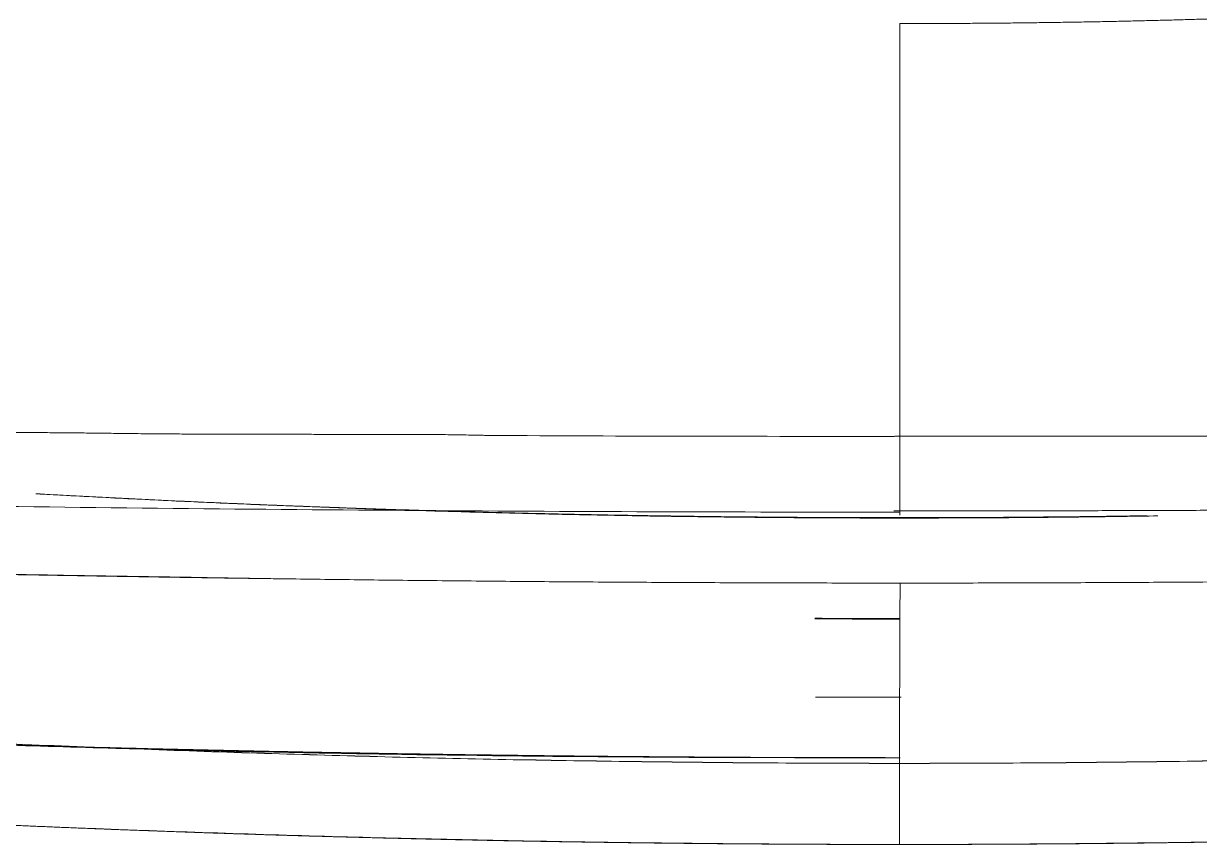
# Model space of a CAD drawing. Extents: x 12185 to 15344, y -91 to 2224.
# Drawn here: x 14142.55 to 14149.68, y 1099.07 to 1104.04 of the extents above; entities that cross this region are included whole.
import ezdxf

# ---------------------------------------------------------------- set-up
doc = ezdxf.new("R2010")
doc.units = 0
doc.header["$LTSCALE"] = 10
doc.header["$MEASUREMENT"] = 0
doc.layers.add('1', color=7, linetype='CONTINUOUS')

msp = doc.modelspace()

# ---------------------------------------------------------------- linework, layer by layer
at = {"layer": '1', "color": 7, "linetype": 'Continuous', "lineweight": 13}
for points, knots in [([(14147.861, 1104.0442), (14147.8996, 1104.0442), (14147.9762, 1104.0442), (14148.0905, 1104.0445), (14148.2032, 1104.0449), (14148.3145, 1104.0455), (14148.4242, 1104.0464), (14148.5325, 1104.0474), (14148.6393, 1104.0486), (14148.7446, 1104.05), (14148.8484, 1104.0515), (14148.9506, 1104.0532), (14149.0514, 1104.055), (14149.1508, 1104.057), (14149.2486, 1104.0591), (14149.3449, 1104.0613), (14149.4397, 1104.0637), (14149.533, 1104.0661), (14149.6249, 1104.0687), (14149.7152, 1104.0713), (14149.804, 1104.074), (14149.8914, 1104.0769), (14149.9772, 1104.0797), (14150.0616, 1104.0827), (14150.1445, 1104.0857), (14150.2258, 1104.0888), (14150.3057, 1104.0919), (14150.3841, 1104.0951), (14150.4609, 1104.0983), (14150.5363, 1104.1016), (14150.6102, 1104.1048), (14150.6826, 1104.1081), (14150.7535, 1104.1114), (14150.8229, 1104.1147), (14150.8908, 1104.1181), (14150.9573, 1104.1214), (14151.0222, 1104.1247), (14151.0856, 1104.128), (14151.1476, 1104.1313), (14151.208, 1104.1345), (14151.267, 1104.1378), (14151.3244, 1104.141), (14151.3804, 1104.1441), (14151.4349, 1104.1473), (14151.4878, 1104.1504), (14151.5393, 1104.1534), (14151.5893, 1104.1564), (14151.7763, 1104.1677), (14152.1096, 1104.1893), (14152.5985, 1104.2245), (14153.1141, 1104.2658), (14153.6484, 1104.3131), (14154.1657, 1104.3635), (14154.6303, 1104.4128), (14155.0143, 1104.4563), (14155.3179, 1104.4925), (14155.5412, 1104.52), (14155.6634, 1104.5356), (14155.7111, 1104.5417)], [0, 0, 0, 0, 0.014703, 0.029216, 0.04354, 0.057674, 0.07162, 0.085375, 0.098942, 0.112318, 0.125506, 0.138504, 0.151312, 0.163931, 0.176361, 0.188601, 0.200652, 0.212513, 0.224184, 0.235666, 0.246959, 0.258062, 0.268975, 0.279699, 0.290233, 0.300578, 0.310733, 0.320698, 0.330474, 0.340061, 0.349458, 0.358665, 0.367682, 0.376511, 0.385149, 0.393598, 0.401857, 0.409927, 0.417807, 0.425498, 0.432999, 0.44031, 0.447432, 0.454364, 0.461107, 0.46766, 0.474023, 0.480197, 0.539039, 0.601317, 0.667031, 0.73618, 0.80578, 0.865128, 0.914223, 0.953067, 0.981659, 1, 1, 1, 1]), ([(14147.8612, 1101.5431), (14147.8585, 1101.5431), (14147.852, 1101.5431), (14147.8417, 1101.5427), (14147.8315, 1101.5424), (14147.825, 1101.5424), (14147.8222, 1101.5423)], [0, 0, 0, 0, 0.209185, 0.499895, 0.790698, 1, 1, 1, 1]), ([(14147.8612, 1101.4321), (14147.8612, 1101.4254), (14147.8612, 1101.3826), (14147.8612, 1101.3083), (14147.8613, 1101.2228), (14147.8614, 1101.1584), (14147.8615, 1101.1086), (14147.8617, 1101.0735), (14147.8618, 1101.0609), (14147.8619, 1101.0704), (14147.862, 1101.0815), (14147.862, 1101.0832)], [0, 0, 0, 0, 0.024891, 0.160901, 0.296911, 0.432921, 0.568931, 0.704941, 0.840951, 0.97696, 1, 1, 1, 1])]:
    msp.add_open_spline(points, degree=3, knots=knots, dxfattribs=at)
for points in [[(14147.861, 1104.0442), (14147.8611, 1103.1836), (14147.8611, 1102.3499), (14147.8612, 1101.5431)], [(14147.8612, 1101.432), (14147.8612, 1101.4683), (14147.8612, 1101.5056), (14147.8612, 1101.5431)]]:
    msp.add_open_spline(points, degree=3, dxfattribs=at)
at = {"layer": '1', "color": 7, "linetype": 'Continuous', "lineweight": 18}
for points, knots in [([(14144.1722, 1101.5557), (14144.1355, 1101.5556), (14144.0617, 1101.5553), (14143.9504, 1101.5552), (14143.8379, 1101.5552), (14143.7243, 1101.5555), (14143.6096, 1101.5559), (14143.4937, 1101.5566), (14143.3766, 1101.5575), (14143.2584, 1101.5585), (14143.1391, 1101.5598), (14143.0196, 1101.5614), (14142.9004, 1101.5629), (14142.7819, 1101.564), (14142.6634, 1101.5649), (14142.5449, 1101.5655), (14142.4264, 1101.5658), (14142.3079, 1101.5659), (14142.1895, 1101.5656), (14142.0711, 1101.5651), (14141.9527, 1101.5643), (14141.8738, 1101.5636), (14141.8343, 1101.5632)], [0, 0, 0, 0, 0.047091, 0.094677, 0.142757, 0.191332, 0.240401, 0.289965, 0.340024, 0.390578, 0.441627, 0.493171, 0.543882, 0.594586, 0.645283, 0.695974, 0.746658, 0.797337, 0.84801, 0.898678, 0.949341, 1, 1, 1, 1]), ([(14144.3614, 1101.5541), (14144.3484, 1101.5542), (14144.3169, 1101.5544), (14144.2669, 1101.5549), (14144.2168, 1101.5554), (14144.1853, 1101.5557), (14144.1722, 1101.5557)], [0, 0, 0, 0, 0.205481, 0.499856, 0.792962, 1, 1, 1, 1]), ([(14145.3729, 1101.5476), (14145.37, 1101.5477), (14145.36, 1101.5479), (14145.339, 1101.5484), (14145.3106, 1101.5491), (14145.2785, 1101.5498), (14145.2155, 1101.5512), (14145.1233, 1101.5526), (14144.9971, 1101.5536), (14144.8812, 1101.5539), (14144.7521, 1101.5539), (14144.6202, 1101.5538), (14144.4829, 1101.5537), (14144.3984, 1101.554), (14144.3614, 1101.5541)], [0, 0, 0, 0, 0.008803, 0.029567, 0.062292, 0.09316, 0.124617, 0.249336, 0.366337, 0.499092, 0.592879, 0.74931, 0.890266, 1, 1, 1, 1]), ([(14153.8883, 1101.5633), (14153.8689, 1101.5631), (14153.8265, 1101.5626), (14153.7575, 1101.5622), (14153.6779, 1101.5619), (14153.5875, 1101.5616), (14153.4865, 1101.5614), (14153.3748, 1101.5614), (14153.2524, 1101.5614), (14153.1034, 1101.5617), (14152.9313, 1101.562), (14152.74, 1101.5619), (14152.5491, 1101.5615), (14152.291, 1101.5606), (14151.9273, 1101.5583), (14151.4201, 1101.5545), (14150.9484, 1101.5507), (14150.5479, 1101.5479), (14150.2542, 1101.5462), (14149.9535, 1101.5449), (14149.6458, 1101.5439), (14149.2698, 1101.5432), (14148.8585, 1101.5429), (14148.4447, 1101.5429), (14148.1224, 1101.5431), (14147.9381, 1101.5431), (14147.8612, 1101.5432)], [0, 0, 0, 0, 0.009679, 0.021131, 0.034357, 0.049356, 0.066129, 0.084676, 0.104996, 0.12709, 0.158922, 0.190678, 0.22236, 0.253968, 0.319225, 0.403388, 0.506457, 0.554009, 0.602723, 0.6526, 0.703637, 0.755836, 0.83966, 0.908293, 0.961738, 1, 1, 1, 1]), ([(14142.6237, 1101.1943), (14142.6322, 1101.1939), (14142.6672, 1101.1919), (14142.7286, 1101.1885), (14142.8081, 1101.1842), (14142.8876, 1101.18), (14142.9671, 1101.1758), (14143.0466, 1101.1717), (14143.1262, 1101.1677), (14143.2058, 1101.1637), (14143.2855, 1101.1598), (14143.3651, 1101.156), (14143.4449, 1101.1522), (14143.5246, 1101.1485), (14143.6044, 1101.1449), (14143.6842, 1101.1413), (14143.7641, 1101.1378), (14143.844, 1101.1344), (14143.9239, 1101.131), (14144.0038, 1101.1277), (14144.0838, 1101.1245), (14144.1638, 1101.1213), (14144.2438, 1101.1183), (14144.3239, 1101.1152), (14144.404, 1101.1123), (14144.4841, 1101.1094), (14144.5642, 1101.1066), (14144.6444, 1101.1038), (14144.7246, 1101.1012), (14144.8048, 1101.0985), (14144.885, 1101.096), (14144.9653, 1101.0935), (14145.0456, 1101.0911), (14145.1259, 1101.0888), (14145.2062, 1101.0865), (14145.2865, 1101.0843), (14145.3669, 1101.0822), (14145.4473, 1101.0801), (14145.5277, 1101.0781), (14145.6081, 1101.0762), (14145.6885, 1101.0743), (14145.769, 1101.0725), (14145.8494, 1101.0708), (14145.9299, 1101.0691), (14146.0104, 1101.0675), (14146.0909, 1101.066), (14146.1715, 1101.0645), (14146.252, 1101.0631), (14146.3325, 1101.0618), (14146.4131, 1101.0605), (14146.4937, 1101.0594), (14146.5743, 1101.0582), (14146.6549, 1101.0572), (14146.7355, 1101.0562), (14146.8161, 1101.0553), (14146.8967, 1101.0544), (14146.9773, 1101.0537), (14147.058, 1101.053), (14147.1386, 1101.0523), (14147.2193, 1101.0517), (14147.2999, 1101.0512), (14147.3806, 1101.0508), (14147.4612, 1101.0504), (14147.5419, 1101.0501), (14147.6226, 1101.0499), (14147.7033, 1101.0497), (14147.7839, 1101.0496), (14147.8646, 1101.0496), (14147.9453, 1101.0496), (14148.0259, 1101.0497), (14148.1066, 1101.0499), (14148.1873, 1101.0501), (14148.268, 1101.0504), (14148.3486, 1101.0508), (14148.4293, 1101.0512), (14148.51, 1101.0517), (14148.5906, 1101.0523), (14148.6713, 1101.053), (14148.7519, 1101.0537), (14148.8325, 1101.0544), (14148.9132, 1101.0553), (14148.9938, 1101.0562), (14149.0744, 1101.0572), (14149.155, 1101.0582), (14149.2356, 1101.0594), (14149.3039, 1101.0604), (14149.3454, 1101.061), (14149.3599, 1101.0612)], [0, 0, 0, 0, 0.003855, 0.015827, 0.027796, 0.039764, 0.05173, 0.063694, 0.075656, 0.087616, 0.099575, 0.111532, 0.123487, 0.13544, 0.147392, 0.159343, 0.171291, 0.183238, 0.195184, 0.207128, 0.219071, 0.231012, 0.242952, 0.25489, 0.266827, 0.278763, 0.290697, 0.30263, 0.314561, 0.326492, 0.338421, 0.350349, 0.362276, 0.374201, 0.386126, 0.398049, 0.409972, 0.421893, 0.433813, 0.445733, 0.457651, 0.469569, 0.481485, 0.493401, 0.505316, 0.51723, 0.529143, 0.541056, 0.552968, 0.564879, 0.57679, 0.5887, 0.600609, 0.612518, 0.624427, 0.636335, 0.648242, 0.660149, 0.672056, 0.683962, 0.695868, 0.707774, 0.71968, 0.731585, 0.743491, 0.755396, 0.767301, 0.779206, 0.791111, 0.803016, 0.814921, 0.826826, 0.838732, 0.850637, 0.862543, 0.874449, 0.886356, 0.898262, 0.910169, 0.922077, 0.933985, 0.945893, 0.957802, 0.969712, 0.981622, 0.993532, 1, 1, 1, 1]), ([(14144.0804, 1100.6794), (14144.0303, 1100.6801), (14143.9319, 1100.6815), (14143.7871, 1100.6835), (14143.6478, 1100.6855), (14143.5141, 1100.6875), (14143.3858, 1100.6895), (14143.2631, 1100.6914), (14143.1458, 1100.6933), (14143.034, 1100.6951), (14142.9278, 1100.6969), (14142.827, 1100.6986), (14142.7318, 1100.7002), (14142.642, 1100.7017), (14142.5578, 1100.7032), (14142.479, 1100.7046), (14142.4058, 1100.7058), (14142.338, 1100.707), (14142.2757, 1100.7081), (14142.2189, 1100.709), (14142.1676, 1100.7099), (14142.1218, 1100.7106), (14142.0814, 1100.7113), (14142.0466, 1100.7118), (14142.0252, 1100.712), (14142.0154, 1100.7122)], [0, 0, 0, 0, 0.072744, 0.142828, 0.210252, 0.275014, 0.337116, 0.396558, 0.453339, 0.507459, 0.558918, 0.607717, 0.653856, 0.697333, 0.73815, 0.776307, 0.811803, 0.844639, 0.874814, 0.902329, 0.927183, 0.949377, 0.968911, 0.985786, 1, 1, 1, 1]), ([(14147.8627, 1100.4379), (14147.8373, 1100.4379), (14147.7855, 1100.4379), (14147.7073, 1100.438), (14147.6282, 1100.4383), (14147.5491, 1100.4385), (14147.47, 1100.4389), (14147.4024, 1100.4393), (14147.3612, 1100.4396), (14147.3464, 1100.4397)], [0, 0, 0, 0, 0.147753, 0.300939, 0.454126, 0.607315, 0.760506, 0.913701, 1, 1, 1, 1]), ([(14147.8691, 1099.9608), (14147.8677, 1099.9608), (14147.6949, 1099.9608), (14147.522, 1099.9614), (14147.3506, 1099.9625)], [0, 0, 0, 0, 0.008188, 1, 1, 1, 1]), ([(14147.8586, 1099.5604), (14147.3687, 1099.5604), (14146.8787, 1099.5634), (14145.8996, 1099.5751), (14145.4106, 1099.5839), (14144.4345, 1099.6072), (14143.9474, 1099.6217), (14142.9761, 1099.6565), (14142.4918, 1099.6768), (14142.0096, 1099.6999)], [0, 0, 0, 0, 0.25, 0.25, 0.5, 0.5, 0.75, 0.75, 1, 1, 1, 1]), ([(14142.0138, 1099.6854), (14142.4992, 1099.6683), (14142.9853, 1099.6538), (14143.9588, 1099.6298), (14145.4208, 1099.6013), (14146.8864, 1099.5932), (14147.8634, 1099.5949)], [0, 0, 0, 0, 0.25, 0.25, 0.5, 1, 1, 1, 1]), ([(14153.7096, 1099.7), (14152.7446, 1099.6536), (14151.7717, 1099.6189), (14150.3071, 1099.5839), (14149.818, 1099.5751), (14148.8387, 1099.5634), (14148.3486, 1099.5604), (14147.8586, 1099.5604)], [0, 0, 0, 0, 0.5, 0.5, 0.75, 0.75, 1, 1, 1, 1]), ([(14147.8586, 1099.5604), (14147.8586, 1099.5517), (14147.8586, 1099.5412), (14147.8585, 1099.5161), (14147.8585, 1099.5016), (14147.8585, 1099.4689), (14147.8585, 1099.4507), (14147.8584, 1099.4111), (14147.8584, 1099.3897), (14147.8584, 1099.3444), (14147.8584, 1099.3205), (14147.8584, 1099.2714), (14147.8584, 1099.246), (14147.8584, 1099.195), (14147.8584, 1099.1693), (14147.8584, 1099.1185), (14147.8584, 1099.0933), (14147.8584, 1099.0689)], [0, 0, 0, 0, 0.125, 0.125, 0.25, 0.25, 0.375, 0.375, 0.5, 0.5, 0.625, 0.625, 0.75, 0.75, 0.875, 0.875, 1, 1, 1, 1]), ([(14147.8584, 1099.0689), (14147.8584, 1099.0933), (14147.8584, 1099.1185), (14147.8584, 1099.1693), (14147.8584, 1099.195), (14147.8584, 1099.246), (14147.8584, 1099.2714), (14147.8584, 1099.3205), (14147.8584, 1099.3444), (14147.8584, 1099.3897), (14147.8584, 1099.4111), (14147.8585, 1099.4507), (14147.8585, 1099.4689), (14147.8585, 1099.5016), (14147.8585, 1099.5161), (14147.8586, 1099.5412), (14147.8586, 1099.5517), (14147.8586, 1099.5604)], [0, 0, 0, 0, 0.125, 0.125, 0.25, 0.25, 0.375, 0.375, 0.5, 0.5, 0.625, 0.625, 0.75, 0.75, 0.875, 0.875, 1, 1, 1, 1]), ([(14147.8584, 1099.0689), (14147.8284, 1099.0689), (14147.7684, 1099.0689), (14147.6783, 1099.069), (14147.5883, 1099.0691), (14147.4982, 1099.0694), (14147.4081, 1099.0697), (14147.3181, 1099.07), (14147.228, 1099.0704), (14147.1379, 1099.0709), (14147.0479, 1099.0715), (14146.9578, 1099.0721), (14146.8677, 1099.0728), (14146.7776, 1099.0735), (14146.6876, 1099.0743), (14146.5975, 1099.0752), (14146.5074, 1099.0761), (14146.4173, 1099.0772), (14146.3273, 1099.0782), (14146.2372, 1099.0794), (14146.1472, 1099.0806), (14146.0571, 1099.0818), (14145.9671, 1099.0832), (14145.877, 1099.0846), (14145.787, 1099.086), (14145.697, 1099.0876), (14145.6069, 1099.0891), (14145.5169, 1099.0908), (14145.4269, 1099.0925), (14145.3369, 1099.0943), (14145.247, 1099.0962), (14145.157, 1099.0981), (14145.067, 1099.1001), (14144.9771, 1099.1021), (14144.8872, 1099.1042), (14144.7973, 1099.1064), (14144.7074, 1099.1086), (14144.6175, 1099.111), (14144.5276, 1099.1133), (14144.4378, 1099.1158), (14144.3479, 1099.1183), (14144.2581, 1099.1208), (14144.1683, 1099.1235), (14144.0785, 1099.1262), (14143.9888, 1099.1289), (14143.899, 1099.1318), (14143.8093, 1099.1346), (14143.7196, 1099.1376), (14143.63, 1099.1406), (14143.5403, 1099.1437), (14143.4507, 1099.1469), (14143.3611, 1099.1501), (14143.2715, 1099.1534), (14143.182, 1099.1567), (14143.0924, 1099.1601), (14143.0029, 1099.1636), (14142.9135, 1099.1671), (14142.824, 1099.1708), (14142.7346, 1099.1744), (14142.6452, 1099.1782), (14142.5559, 1099.182), (14142.4665, 1099.1858), (14142.3772, 1099.1898), (14142.288, 1099.1938), (14142.1987, 1099.1978), (14142.1096, 1099.202), (14142.0204, 1099.2061), (14141.961, 1099.209), (14141.9313, 1099.2104)], [0, 0, 0, 0, 0.015109, 0.03022, 0.045331, 0.060444, 0.075558, 0.090674, 0.10579, 0.120908, 0.136027, 0.151147, 0.166268, 0.181391, 0.196515, 0.21164, 0.226766, 0.241894, 0.257023, 0.272153, 0.287284, 0.302417, 0.317551, 0.332686, 0.347823, 0.362961, 0.3781, 0.393241, 0.408382, 0.423526, 0.43867, 0.453816, 0.468963, 0.484112, 0.499262, 0.514413, 0.529565, 0.544719, 0.559875, 0.575031, 0.590189, 0.605349, 0.62051, 0.635672, 0.650836, 0.666001, 0.681167, 0.696335, 0.711505, 0.726675, 0.741848, 0.757021, 0.772196, 0.787373, 0.802551, 0.81773, 0.832911, 0.848094, 0.863278, 0.878463, 0.89365, 0.908838, 0.924028, 0.939219, 0.954412, 0.969607, 0.984803, 1, 1, 1, 1]), ([(14141.9313, 1099.2104), (14142.4198, 1099.1872), (14142.9105, 1099.1669), (14143.8947, 1099.132), (14144.3883, 1099.1173), (14145.3774, 1099.0936), (14145.873, 1099.0846), (14146.8652, 1099.0724), (14147.3618, 1099.0691), (14147.8584, 1099.0689)], [0, 0, 0, 0, 0.25, 0.25, 0.5, 0.5, 0.75, 0.75, 1, 1, 1, 1]), ([(14153.7871, 1099.2104), (14153.7557, 1099.2089), (14153.6927, 1099.2059), (14153.5983, 1099.2015), (14153.5037, 1099.1971), (14153.4091, 1099.1928), (14153.3145, 1099.1886), (14153.2198, 1099.1845), (14153.125, 1099.1804), (14153.0301, 1099.1764), (14152.9352, 1099.1725), (14152.8403, 1099.1686), (14152.7453, 1099.1648), (14152.6502, 1099.1611), (14152.5551, 1099.1575), (14152.4599, 1099.1539), (14152.3646, 1099.1504), (14152.2693, 1099.147), (14152.174, 1099.1437), (14152.0785, 1099.1404), (14151.9831, 1099.1372), (14151.8876, 1099.1341), (14151.792, 1099.131), (14151.6964, 1099.128), (14151.6007, 1099.1251), (14151.505, 1099.1223), (14151.4092, 1099.1195), (14151.3134, 1099.1168), (14151.2176, 1099.1142), (14151.1217, 1099.1117), (14151.0257, 1099.1092), (14150.9297, 1099.1068), (14150.8035, 1099.1037), (14150.6472, 1099.1001), (14150.4606, 1099.0961), (14150.2742, 1099.0923), (14150.0878, 1099.0888), (14149.9015, 1099.0856), (14149.7152, 1099.0827), (14149.5291, 1099.0801), (14149.343, 1099.0777), (14149.157, 1099.0756), (14148.9712, 1099.0738), (14148.7854, 1099.0723), (14148.5998, 1099.071), (14148.4143, 1099.0701), (14148.2289, 1099.0694), (14148.0436, 1099.0689), (14147.9201, 1099.0689), (14147.8584, 1099.0689)], [0, 0, 0, 0, 0.016088, 0.032179, 0.048274, 0.064371, 0.080471, 0.096574, 0.11268, 0.128789, 0.144901, 0.161016, 0.177134, 0.193255, 0.209379, 0.225506, 0.241636, 0.257769, 0.273905, 0.290044, 0.306186, 0.322332, 0.33848, 0.354631, 0.370786, 0.386943, 0.403104, 0.419268, 0.435435, 0.451604, 0.467778, 0.483954, 0.500133, 0.531555, 0.562953, 0.594326, 0.625676, 0.657001, 0.688302, 0.719579, 0.750833, 0.782062, 0.813267, 0.844449, 0.875606, 0.90674, 0.93785, 0.968937, 1, 1, 1, 1]), ([(14147.8584, 1099.0689), (14148.355, 1099.0691), (14148.8517, 1099.0724), (14149.8441, 1099.0846), (14150.3398, 1099.0936), (14151.8239, 1099.1291), (14152.8095, 1099.1641), (14153.7871, 1099.2104)], [0, 0, 0, 0, 0.25, 0.25, 0.5, 0.5, 1, 1, 1, 1])]:
    msp.add_open_spline(points, degree=3, knots=knots, dxfattribs=at)
for points, degree in [([(14147.8222, 1101.5423), (14147.0057, 1101.5417), (14146.1892, 1101.5434), (14145.3729, 1101.5476)], 3), ([(14149.4255, 1101.0602), (14146.0239, 1101.0033), (14142.6235, 1101.1943)], 2), ([(14141.8622, 1101.1254), (14143.8601, 1101.0967), (14145.861, 1101.0826), (14147.862, 1101.0832)], 3), ([(14147.8255, 1101.0905), (14150.8714, 1101.0892), (14153.9131, 1101.1335)], 2), ([(14142.0154, 1100.7131), (14144.0804, 1100.6795)], 1), ([(14144.0804, 1100.6795), (14145.972, 1100.6534), (14147.8627, 1100.6531)], 2), ([(14147.8627, 1100.6531), (14146.6013, 1100.6533), (14145.34, 1100.6621), (14144.0804, 1100.6794)], 3), ([(14151.6453, 1100.6794), (14150.3856, 1100.6621), (14149.1241, 1100.6533), (14147.8627, 1100.6531)], 3), ([(14147.8627, 1100.6531), (14149.7557, 1100.6534), (14151.6453, 1100.6794)], 2), ([(14147.8627, 1100.6531), (14147.8614, 1100.2965), (14147.8601, 1099.94), (14147.8587, 1099.5834)], 3), ([(14147.8587, 1099.5834), (14147.8601, 1099.94), (14147.8614, 1100.2965), (14147.8627, 1100.6531)], 3), ([(14147.3464, 1100.4365), (14147.5185, 1100.4353), (14147.6906, 1100.4347), (14147.8627, 1100.4346)], 3), ([(14142.0096, 1099.6999), (14143.9393, 1099.6085), (14145.8989, 1099.5616), (14147.8586, 1099.5604)], 3), ([(14147.8634, 1099.5949), (14144.9481, 1099.5948), (14142.0138, 1099.6854)], 2), ([(14147.8586, 1099.5604), (14149.8186, 1099.5616), (14151.7788, 1099.6085), (14153.7096, 1099.7)], 3), ([(14147.8587, 1099.5834), (14147.8587, 1099.5757), (14147.8587, 1099.5681), (14147.8586, 1099.5604)], 3), ([(14147.8586, 1099.5604), (14147.8587, 1099.5681), (14147.8587, 1099.5757), (14147.8587, 1099.5834)], 3)]:
    msp.add_open_spline(points, degree=degree, dxfattribs=at)

doc.saveas('drawing.dxf')
